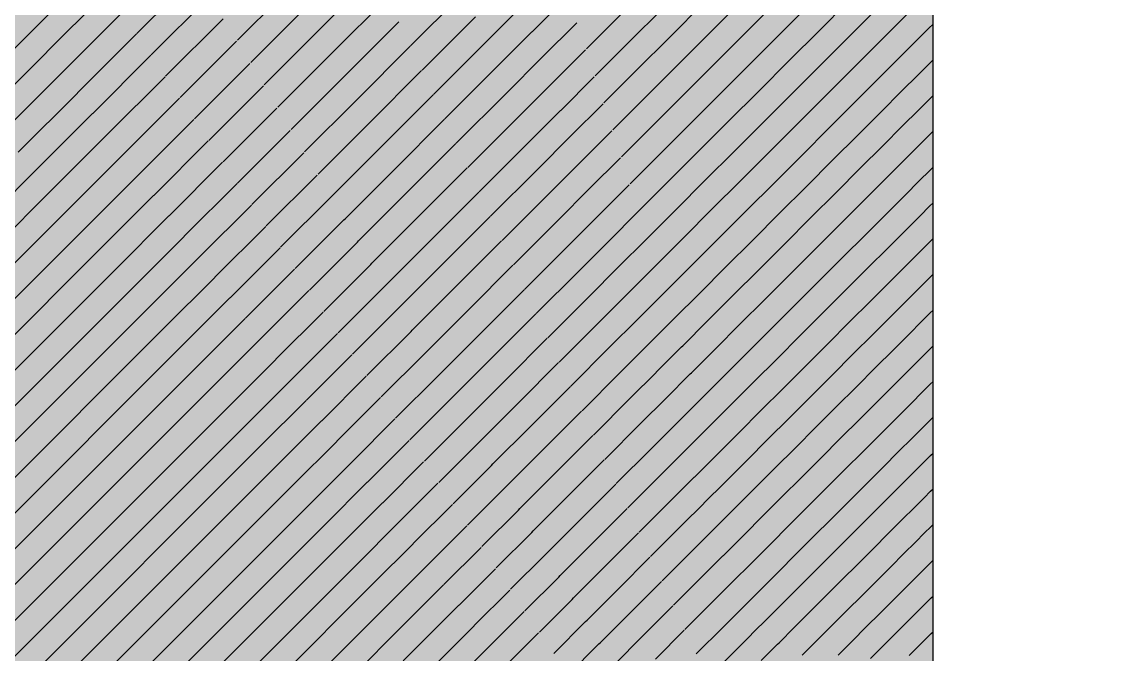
# Model space of a CAD drawing. Extents: x 0 to 13080, y 0 to 6750.
# Drawn here: x 12426.53 to 12442.76, y 1128.42 to 1137.8 of the extents above; entities that cross this region are included whole.
import ezdxf

# ---------------------------------------------------------------- set-up
doc = ezdxf.new("R2010")
doc.units = 0
doc.header["$MEASUREMENT"] = 0
doc.layers.add('MTH-CARIMBO-TXT1', color=1, linetype='CONTINUOUS')

msp = doc.modelspace()

# ---------------------------------------------------------------- linework, layer by layer
at = {"layer": 'MTH-CARIMBO-TXT1', "linetype": 'Continuous'}
for p, q in [((12426.673747, 1137.65738), (12427.589995, 1138.573628)), ((12430.939889, 1137.680881), (12431.7805, 1138.521492)), ((12428.234846, 1137.627488), (12429.115551, 1138.508194)), ((12429.724913, 1137.526565), (12430.570687, 1138.372339)), ((12426.900116, 1137.353419), (12427.802903, 1138.256205)), ((12432.293893, 1137.443895), (12433.102371, 1138.252373)), ((12428.447988, 1137.3103), (12429.31459, 1138.176902)), ((12431.124489, 1137.335151), (12431.949783, 1138.160444)), ((12433.408542, 1137.497883), (12433.952188, 1138.041529)), ((12434.094209, 1137.65322), (12434.629474, 1138.188485)), ((12436.140496, 1137.578188), (12436.643362, 1138.081053)), ((12436.733758, 1137.641119), (12437.226862, 1138.134223)), ((12437.303782, 1137.680813), (12437.781548, 1138.158579)), ((12437.845044, 1137.691745), (12438.300293, 1138.146994)), ((12438.350629, 1137.666999), (12438.77426, 1138.090631)), ((12439.543041, 1137.798751), (12439.803513, 1138.059223)), ((12427.126485, 1137.049457), (12428.01581, 1137.938783)), ((12429.924384, 1137.195706), (12430.755288, 1138.02661)), ((12432.463355, 1137.083026), (12433.255456, 1137.875128)), ((12434.900952, 1137.399303), (12435.411443, 1137.909794)), ((12435.528389, 1137.49641), (12436.036723, 1138.004744)), ((12438.811984, 1137.598024), (12439.192717, 1137.978758)), ((12428.66113, 1136.993112), (12429.513629, 1137.845611)), ((12431.30909, 1136.989422), (12432.119065, 1137.799397)), ((12434.235831, 1137.264512), (12434.758913, 1137.787594)), ((12439.218759, 1137.474469), (12439.543041, 1137.798751)), ((12439.811044, 1137.536424), (12439.979823, 1137.705203)), ((12439.979823, 1137.705203), (12440.041423, 1137.766803)), ((12425.758446, 1136.742079), (12426.672567, 1137.6562)), ((12427.352853, 1136.745496), (12428.228718, 1137.62136)), ((12430.123855, 1136.864847), (12430.939889, 1137.680881)), ((12433.561627, 1137.120639), (12434.093797, 1137.652808)), ((12435.645335, 1137.083026), (12436.140496, 1137.578188)), ((12436.24427, 1137.151631), (12436.733758, 1137.641119)), ((12436.824155, 1137.201186), (12437.303782, 1137.680813)), ((12437.380702, 1137.227403), (12437.845044, 1137.691745)), ((12437.90854, 1137.224911), (12438.350629, 1137.666999)), ((12438.400964, 1137.187004), (12438.811984, 1137.598024)), ((12428.874272, 1136.675924), (12429.712668, 1137.51432)), ((12431.493691, 1136.643693), (12432.288348, 1137.43835)), ((12432.632816, 1136.722158), (12433.408542, 1137.497883)), ((12434.377453, 1136.875804), (12434.888352, 1137.386704)), ((12435.030793, 1136.998814), (12435.528389, 1137.49641)), ((12438.849707, 1137.105418), (12439.218759, 1137.474469)), ((12439.558817, 1137.284198), (12439.811044, 1137.536424)), ((12425.997691, 1136.450993), (12426.898886, 1137.352189)), ((12427.579222, 1136.441534), (12428.441626, 1137.303938)), ((12430.323325, 1136.533987), (12431.124489, 1137.335151)), ((12433.714713, 1136.743394), (12434.235405, 1137.264087)), ((12436.914551, 1136.761252), (12437.380702, 1137.227403)), ((12437.457622, 1136.773993), (12437.90854, 1137.224911)), ((12439.2448, 1136.970181), (12439.558817, 1137.284198)), ((12439.981837, 1137.176887), (12440.041423, 1137.236473)), ((12429.087414, 1136.358736), (12429.911707, 1137.183029)), ((12431.678292, 1136.297963), (12432.457631, 1137.077303)), ((12432.802278, 1136.361289), (12433.561627, 1137.120639)), ((12435.160633, 1136.598324), (12435.645335, 1137.083026)), ((12435.762281, 1136.669642), (12436.24427, 1137.151631)), ((12436.348044, 1136.725075), (12436.824155, 1137.201186)), ((12437.972036, 1136.758077), (12438.400964, 1137.187004)), ((12438.451299, 1136.707009), (12438.849707, 1137.105418)), ((12439.818575, 1137.013625), (12439.981837, 1137.176887)), ((12426.236935, 1136.159908), (12427.125205, 1137.048178)), ((12427.805591, 1136.137573), (12428.654534, 1136.986516)), ((12430.522796, 1136.203128), (12431.30909, 1136.989422)), ((12434.519075, 1136.487096), (12435.017792, 1136.985813)), ((12438.887431, 1136.612811), (12439.2448, 1136.970181)), ((12439.574593, 1136.769644), (12439.818575, 1137.013625)), ((12426.47618, 1135.868822), (12427.351524, 1136.744166)), ((12429.300556, 1136.041548), (12430.110746, 1136.851738)), ((12432.971739, 1136.00042), (12433.714713, 1136.743394)), ((12433.867798, 1136.36615), (12434.377014, 1136.875365)), ((12436.451818, 1136.298518), (12436.914551, 1136.761252)), ((12437.004947, 1136.321318), (12437.457622, 1136.773993)), ((12437.534542, 1136.320583), (12437.972036, 1136.758077)), ((12439.270841, 1136.465892), (12439.574593, 1136.769644)), ((12428.031959, 1135.833612), (12428.867441, 1136.669093)), ((12430.722267, 1135.872269), (12431.493691, 1136.643693)), ((12431.862892, 1135.952234), (12432.626914, 1136.716255)), ((12434.660697, 1136.098388), (12435.147231, 1136.584922)), ((12435.290473, 1136.197834), (12435.762281, 1136.669642)), ((12435.879227, 1136.256258), (12436.348044, 1136.725075)), ((12438.035533, 1136.291243), (12438.451299, 1136.707009)), ((12438.501634, 1136.227015), (12438.887431, 1136.612811)), ((12439.826106, 1136.490826), (12439.98385, 1136.648571)), ((12439.98385, 1136.648571), (12440.041423, 1136.706143)), ((12426.715424, 1135.577736), (12427.577843, 1136.440155)), ((12429.513698, 1135.72436), (12430.309785, 1136.520447)), ((12434.020884, 1135.988905), (12434.518623, 1136.486644)), ((12438.925155, 1136.120205), (12439.270841, 1136.465892)), ((12439.59037, 1136.25509), (12439.826106, 1136.490826)), ((12428.258328, 1135.52965), (12429.080349, 1136.351671)), ((12430.921738, 1135.54141), (12431.678292, 1136.297963)), ((12432.047493, 1135.606505), (12432.796197, 1136.355208)), ((12433.141201, 1135.639552), (12433.867798, 1136.36615)), ((12435.420314, 1135.797345), (12435.879227, 1136.256258)), ((12435.996174, 1135.842874), (12436.451818, 1136.298518)), ((12436.555591, 1135.871962), (12437.004947, 1136.321318)), ((12437.095344, 1135.881384), (12437.534542, 1136.320583)), ((12437.611462, 1135.867173), (12438.035533, 1136.291243)), ((12439.296883, 1135.961603), (12439.59037, 1136.25509)), ((12426.954669, 1135.286651), (12427.804162, 1136.136144)), ((12429.72684, 1135.407172), (12430.508824, 1136.189156)), ((12434.173969, 1135.61166), (12434.660232, 1136.097923)), ((12434.802319, 1135.70968), (12435.27667, 1136.184031)), ((12438.099029, 1135.824409), (12438.501634, 1136.227015)), ((12438.551969, 1135.74702), (12438.925155, 1136.120205)), ((12439.833637, 1135.968027), (12439.985864, 1136.120254)), ((12439.985864, 1136.120254), (12440.041423, 1136.175813)), ((12428.484697, 1135.225689), (12429.293257, 1136.034249)), ((12431.121209, 1135.21055), (12431.862892, 1135.952234)), ((12432.232094, 1135.260775), (12432.96548, 1135.994161)), ((12433.310662, 1135.278683), (12434.020884, 1135.988905)), ((12438.962878, 1135.627599), (12439.296883, 1135.961603)), ((12439.606146, 1135.740536), (12439.833637, 1135.968027)), ((12427.193913, 1134.995565), (12428.030481, 1135.832133)), ((12429.939982, 1135.089984), (12430.707863, 1135.857865)), ((12434.943941, 1135.320972), (12435.40611, 1135.783141)), ((12435.550154, 1135.396855), (12435.996174, 1135.842874)), ((12436.11312, 1135.42949), (12436.555591, 1135.871962)), ((12436.659365, 1135.445406), (12437.095344, 1135.881384)), ((12437.18574, 1135.441451), (12437.611462, 1135.867173)), ((12437.688383, 1135.413763), (12438.099029, 1135.824409)), ((12428.711065, 1134.921727), (12429.506164, 1135.716826)), ((12431.32068, 1134.879691), (12432.047493, 1135.606505)), ((12432.416695, 1134.915046), (12433.134762, 1135.633114)), ((12433.480124, 1134.917815), (12434.173969, 1135.61166)), ((12434.327055, 1135.234416), (12434.801841, 1135.709201)), ((12438.162525, 1135.357576), (12438.551969, 1135.74702)), ((12438.602305, 1135.267025), (12438.962878, 1135.627599)), ((12439.322924, 1135.457314), (12439.606146, 1135.740536)), ((12439.987878, 1135.591938), (12440.041423, 1135.645483)), ((12419.843129, 1128.705441), (12426.715424, 1135.577736)), ((12427.433158, 1134.70448), (12428.2568, 1135.528122)), ((12430.153124, 1134.772796), (12430.906902, 1135.526573)), ((12436.230066, 1135.016107), (12436.659365, 1135.445406)), ((12436.763139, 1135.018849), (12437.18574, 1135.441451)), ((12439.000602, 1135.134992), (12439.322924, 1135.457314)), ((12439.621922, 1135.225982), (12439.841168, 1135.445228)), ((12439.841168, 1135.445228), (12439.987878, 1135.591938)), ((12419.83712, 1128.169102), (12426.954669, 1135.286651)), ((12428.937434, 1134.617766), (12429.719072, 1135.399404)), ((12432.601296, 1134.569317), (12433.304045, 1135.272066)), ((12434.48014, 1134.857171), (12434.943449, 1135.32048)), ((12435.085563, 1134.932264), (12435.535549, 1135.38225)), ((12435.679994, 1134.996365), (12436.11312, 1135.42949)), ((12437.276136, 1135.001517), (12437.688383, 1135.413763)), ((12437.765303, 1134.960353), (12438.162525, 1135.357576)), ((12427.672402, 1134.413394), (12428.483119, 1135.22411)), ((12430.366266, 1134.455608), (12431.105941, 1135.195282)), ((12431.105941, 1135.195282), (12431.121209, 1135.21055)), ((12431.52015, 1134.548832), (12432.232094, 1135.260775)), ((12433.649585, 1134.556946), (12434.327055, 1135.234416)), ((12438.226021, 1134.890742), (12438.602305, 1135.267025)), ((12438.65264, 1134.78703), (12439.000602, 1135.134992)), ((12439.348965, 1134.953026), (12439.621922, 1135.225982)), ((12439.989891, 1135.063621), (12440.041423, 1135.115153)), ((12419.83111, 1127.632762), (12427.193913, 1134.995565)), ((12429.163803, 1134.313804), (12429.93198, 1135.081981)), ((12435.227185, 1134.543556), (12435.664988, 1134.981359)), ((12435.664988, 1134.981359), (12435.679994, 1134.996365)), ((12435.809835, 1134.595875), (12436.230066, 1135.016107)), ((12436.347012, 1134.602723), (12436.763139, 1135.018849)), ((12436.866913, 1134.592293), (12437.276136, 1135.001517)), ((12437.366533, 1134.561583), (12437.765303, 1134.960353)), ((12439.038325, 1134.642386), (12439.348965, 1134.953026)), ((12439.848699, 1134.922429), (12439.989891, 1135.063621)), ((12427.911646, 1134.122308), (12428.709437, 1134.920099)), ((12430.579408, 1134.13842), (12431.30498, 1134.863991)), ((12431.30498, 1134.863991), (12431.32068, 1134.879691)), ((12431.719621, 1134.217973), (12432.416695, 1134.915046)), ((12432.785896, 1134.223587), (12433.473328, 1134.911019)), ((12433.819047, 1134.196078), (12434.48014, 1134.857171)), ((12434.633226, 1134.479926), (12435.085058, 1134.931759)), ((12437.842223, 1134.506943), (12438.226021, 1134.890742)), ((12438.289518, 1134.423908), (12438.65264, 1134.78703)), ((12439.637698, 1134.711428), (12439.848699, 1134.922429)), ((12419.825101, 1127.096423), (12427.433158, 1134.70448)), ((12429.390171, 1134.009843), (12430.144888, 1134.764559)), ((12438.702975, 1134.307035), (12439.038325, 1134.642386)), ((12439.375007, 1134.448737), (12439.637698, 1134.711428)), ((12428.150891, 1133.831223), (12428.935756, 1134.616088)), ((12430.79255, 1133.821232), (12431.504019, 1134.5327)), ((12431.504019, 1134.5327), (12431.52015, 1134.548832)), ((12431.919092, 1133.887113), (12432.601296, 1134.569317)), ((12432.970497, 1133.877858), (12433.642611, 1134.549972)), ((12433.988508, 1133.835209), (12434.633226, 1134.479926)), ((12434.786311, 1134.102682), (12435.226667, 1134.543038)), ((12435.368807, 1134.154848), (12435.794428, 1134.580468)), ((12435.794428, 1134.580468), (12435.809835, 1134.595875)), ((12435.939675, 1134.195386), (12436.347012, 1134.602723)), ((12436.463958, 1134.189339), (12436.866913, 1134.592293)), ((12436.970686, 1134.165737), (12437.366533, 1134.561583)), ((12437.456929, 1134.121649), (12437.842223, 1134.506943)), ((12439.85623, 1134.39963), (12439.991905, 1134.535305)), ((12439.991905, 1134.535305), (12440.041423, 1134.584822)), ((12419.819092, 1126.560084), (12427.672402, 1134.413394)), ((12428.390135, 1133.540137), (12429.162075, 1134.312077)), ((12429.61654, 1133.705882), (12430.357795, 1134.447137)), ((12437.919143, 1134.053533), (12438.289518, 1134.423908)), ((12438.353014, 1133.957074), (12438.702975, 1134.307035)), ((12439.076049, 1134.149779), (12439.375007, 1134.448737)), ((12439.653474, 1134.196874), (12439.85623, 1134.39963)), ((12431.005692, 1133.504044), (12431.703058, 1134.201409)), ((12431.703058, 1134.201409), (12431.719621, 1134.217973)), ((12432.118563, 1133.556254), (12432.785896, 1134.223587)), ((12433.155098, 1133.532129), (12433.811894, 1134.188925)), ((12434.939397, 1133.725437), (12435.368276, 1134.154316)), ((12435.510429, 1133.76614), (12435.923867, 1134.179578)), ((12435.923867, 1134.179578), (12435.939675, 1134.195386)), ((12436.069516, 1133.794896), (12436.463958, 1134.189339)), ((12436.580904, 1133.775955), (12436.970686, 1134.165737)), ((12438.75331, 1133.82704), (12439.076049, 1134.149779)), ((12439.401048, 1133.944448), (12439.653474, 1134.196874)), ((12419.813082, 1126.023744), (12427.911646, 1134.122308)), ((12428.62938, 1133.249051), (12429.388394, 1134.008066)), ((12429.842909, 1133.40192), (12430.570703, 1134.129714)), ((12434.15797, 1133.47434), (12434.786311, 1134.102682)), ((12437.07446, 1133.73918), (12437.456929, 1134.121649)), ((12437.547325, 1133.681716), (12437.919143, 1134.053533)), ((12439.863761, 1133.876831), (12439.993919, 1134.006989)), ((12439.993919, 1134.006989), (12440.041423, 1134.054492)), ((12419.807073, 1125.487405), (12428.150891, 1133.831223)), ((12430.069277, 1133.097959), (12430.783611, 1133.812292)), ((12431.218834, 1133.186856), (12431.902097, 1133.870118)), ((12431.902097, 1133.870118), (12431.919092, 1133.887113)), ((12432.318034, 1133.225395), (12432.970497, 1133.877858)), ((12433.339699, 1133.186399), (12433.981177, 1133.827877)), ((12437.996063, 1133.600123), (12438.353014, 1133.957074)), ((12438.41651, 1133.49024), (12438.75331, 1133.82704)), ((12439.113773, 1133.657173), (12439.401048, 1133.944448)), ((12439.669251, 1133.68232), (12439.863761, 1133.876831)), ((12428.868624, 1132.957966), (12429.614713, 1133.704055)), ((12434.327431, 1133.113472), (12434.939397, 1133.725437)), ((12435.092482, 1133.348193), (12435.509884, 1133.765595)), ((12435.652051, 1133.377432), (12436.053306, 1133.778687)), ((12436.053306, 1133.778687), (12436.069516, 1133.794896)), ((12436.199356, 1133.394406), (12436.580904, 1133.775955)), ((12436.697851, 1133.362571), (12437.07446, 1133.73918)), ((12437.178234, 1133.312624), (12437.547325, 1133.681716)), ((12438.803645, 1133.347045), (12439.113773, 1133.657173)), ((12439.427089, 1133.440159), (12439.669251, 1133.68232)), ((12419.801064, 1124.951065), (12428.390135, 1133.540137)), ((12430.295646, 1132.793997), (12430.996518, 1133.49487)), ((12431.431977, 1132.869668), (12432.101136, 1133.538827)), ((12432.101136, 1133.538827), (12432.118563, 1133.556254)), ((12432.517505, 1132.894536), (12433.155098, 1133.532129)), ((12437.637722, 1133.241782), (12437.996063, 1133.600123)), ((12438.072983, 1133.146713), (12438.41651, 1133.49024)), ((12439.995932, 1133.478672), (12440.041423, 1133.524162)), ((12429.107869, 1132.66688), (12429.841032, 1133.400043)), ((12433.524299, 1132.84067), (12434.15046, 1133.46683)), ((12434.496893, 1132.752603), (12435.092482, 1133.348193)), ((12435.245568, 1132.970948), (12435.651493, 1133.376874)), ((12435.793673, 1132.988724), (12436.182746, 1133.377796)), ((12436.182746, 1133.377796), (12436.199356, 1133.394406)), ((12436.329196, 1132.993917), (12436.697851, 1133.362571)), ((12438.480006, 1133.023406), (12438.803645, 1133.347045)), ((12439.151496, 1133.164566), (12439.427089, 1133.440159)), ((12439.685027, 1133.167767), (12439.871292, 1133.354032)), ((12439.871292, 1133.354032), (12439.995932, 1133.478672)), ((12419.795055, 1124.414726), (12428.62938, 1133.249051)), ((12430.522015, 1132.490036), (12431.209426, 1133.177447)), ((12431.645119, 1132.55248), (12432.300175, 1133.207536)), ((12432.300175, 1133.207536), (12432.318034, 1133.225395)), ((12432.716975, 1132.563676), (12433.339699, 1133.186399)), ((12436.814797, 1132.949187), (12437.178234, 1133.312624)), ((12437.282007, 1132.886068), (12437.637722, 1133.241782)), ((12438.85398, 1132.86705), (12439.151496, 1133.164566)), ((12439.453131, 1132.935871), (12439.685027, 1133.167767)), ((12429.347113, 1132.375794), (12430.067351, 1133.096032)), ((12433.7089, 1132.494941), (12434.319742, 1133.105783)), ((12437.728118, 1132.801848), (12438.072983, 1133.146713)), ((12438.149903, 1132.693303), (12438.480006, 1133.023406)), ((12419.789045, 1123.878387), (12428.868624, 1132.957966)), ((12430.748383, 1132.186075), (12431.422334, 1132.860025)), ((12431.858261, 1132.235291), (12432.499214, 1132.876245)), ((12432.499214, 1132.876245), (12432.517505, 1132.894536)), ((12432.916446, 1132.232817), (12433.524299, 1132.84067)), ((12434.666354, 1132.391735), (12435.245568, 1132.970948)), ((12435.398653, 1132.593703), (12435.793102, 1132.988152)), ((12435.935295, 1132.600016), (12436.312185, 1132.976905)), ((12436.312185, 1132.976905), (12436.329196, 1132.993917)), ((12436.459037, 1132.593427), (12436.814797, 1132.949187)), ((12436.931743, 1132.535803), (12437.282007, 1132.886068)), ((12438.543503, 1132.556572), (12438.85398, 1132.86705)), ((12439.18922, 1132.67196), (12439.453131, 1132.935871)), ((12439.878823, 1132.831232), (12439.997946, 1132.950356)), ((12439.997946, 1132.950356), (12440.041423, 1132.993832)), ((12429.586358, 1132.084709), (12430.29367, 1132.792021)), ((12433.893501, 1132.149211), (12434.489025, 1132.744736)), ((12437.385781, 1132.459511), (12437.728118, 1132.801848)), ((12437.818514, 1132.361914), (12438.149903, 1132.693303)), ((12439.700803, 1132.653213), (12439.878823, 1132.831232)), ((12419.783036, 1123.342047), (12429.107869, 1132.66688)), ((12430.974752, 1131.882113), (12431.635242, 1132.542602)), ((12432.071403, 1131.918103), (12432.698253, 1132.544953)), ((12432.698253, 1132.544953), (12432.716975, 1132.563676)), ((12434.835816, 1132.030866), (12435.398653, 1132.593703)), ((12435.551739, 1132.216459), (12435.934711, 1132.599431)), ((12436.076917, 1132.211308), (12436.441624, 1132.576015)), ((12436.441624, 1132.576015), (12436.459037, 1132.593427)), ((12436.588877, 1132.192937), (12436.931743, 1132.535803)), ((12438.226823, 1132.239893), (12438.543503, 1132.556572)), ((12438.904316, 1132.387055), (12439.18922, 1132.67196)), ((12439.479172, 1132.431582), (12439.700803, 1132.653213)), ((12419.777027, 1122.805708), (12429.347113, 1132.375794)), ((12429.825602, 1131.793623), (12430.519989, 1132.48801)), ((12433.115917, 1131.901958), (12433.7089, 1132.494941)), ((12434.078102, 1131.803482), (12434.658308, 1132.383689)), ((12437.048689, 1132.122419), (12437.385781, 1132.459511)), ((12437.489555, 1132.032955), (12437.818514, 1132.361914)), ((12438.606999, 1132.089739), (12438.904316, 1132.387055)), ((12439.226944, 1132.179353), (12439.479172, 1132.431582)), ((12439.886354, 1132.308433), (12439.99996, 1132.422039)), ((12439.99996, 1132.422039), (12440.041423, 1132.463502)), ((12431.201121, 1131.578152), (12431.848149, 1132.22518)), ((12432.284545, 1131.600915), (12432.897292, 1132.213662)), ((12432.897292, 1132.213662), (12432.916446, 1132.232817)), ((12435.005277, 1131.669997), (12435.551739, 1132.216459)), ((12435.704824, 1131.839214), (12436.07632, 1132.21071)), ((12436.571064, 1132.175124), (12436.588877, 1132.192937)), ((12437.908911, 1131.92198), (12438.226823, 1132.239893)), ((12439.716579, 1132.138659), (12439.886354, 1132.308433)), ((12419.771017, 1122.269369), (12429.586358, 1132.084709)), ((12430.064846, 1131.502537), (12430.746308, 1132.183999)), ((12433.315388, 1131.571099), (12433.893501, 1132.149211)), ((12436.218539, 1131.822599), (12436.571064, 1132.175124)), ((12436.718717, 1131.792447), (12437.048689, 1132.122419)), ((12437.165635, 1131.709035), (12437.489555, 1132.032955)), ((12438.303744, 1131.786483), (12438.606999, 1132.089739)), ((12438.954651, 1131.907061), (12439.226944, 1132.179353)), ((12439.505213, 1131.927293), (12439.716579, 1132.138659)), ((12430.304091, 1131.211452), (12430.972626, 1131.879987)), ((12431.427489, 1131.27419), (12432.061057, 1131.907758)), ((12432.497687, 1131.283727), (12433.096331, 1131.882371)), ((12433.096331, 1131.882371), (12433.115917, 1131.901958)), ((12434.262702, 1131.457753), (12434.827591, 1132.022641)), ((12437.593329, 1131.606398), (12437.908911, 1131.92198)), ((12438.670495, 1131.622905), (12438.954651, 1131.907061)), ((12439.264667, 1131.686747), (12439.505213, 1131.927293)), ((12439.893885, 1131.785634), (12440.001973, 1131.893723)), ((12440.001973, 1131.893723), (12440.041423, 1131.933172)), ((12419.765008, 1121.733029), (12429.825602, 1131.793623)), ((12433.514859, 1131.240239), (12434.078102, 1131.803482)), ((12435.174739, 1131.309129), (12435.704824, 1131.839214)), ((12435.857909, 1131.46197), (12436.217928, 1131.821989)), ((12436.360161, 1131.433891), (12436.700503, 1131.774233)), ((12436.700503, 1131.774233), (12436.718717, 1131.792447)), ((12436.848558, 1131.391958), (12437.165635, 1131.709035)), ((12437.999307, 1131.482047), (12438.303744, 1131.786483)), ((12439.732356, 1131.624105), (12439.893885, 1131.785634)), ((12430.543335, 1130.920366), (12431.198945, 1131.575976)), ((12431.653858, 1130.970229), (12432.273965, 1131.590335)), ((12432.710829, 1130.966539), (12433.29537, 1131.55108)), ((12433.29537, 1131.55108), (12433.315388, 1131.571099)), ((12434.447303, 1131.112023), (12434.996874, 1131.661594)), ((12437.282581, 1131.295651), (12437.593329, 1131.606398)), ((12438.380664, 1131.333073), (12438.670495, 1131.622905)), ((12439.004986, 1131.427066), (12439.264667, 1131.686747)), ((12439.531255, 1131.423004), (12439.732356, 1131.624105)), ((12419.758999, 1121.19669), (12430.064846, 1131.502537)), ((12433.71433, 1130.90938), (12434.262702, 1131.457753)), ((12435.3442, 1130.94826), (12435.857909, 1131.46197)), ((12436.010995, 1131.084725), (12436.359537, 1131.433267)), ((12436.829942, 1131.373342), (12436.848558, 1131.391958)), ((12437.697102, 1131.179842), (12437.999307, 1131.482047)), ((12438.733991, 1131.156071), (12439.004986, 1131.427066)), ((12439.302391, 1131.19414), (12439.531255, 1131.423004)), ((12440.003987, 1131.365406), (12440.041423, 1131.402842)), ((12430.78258, 1130.629281), (12431.425264, 1131.271965)), ((12431.880227, 1130.666267), (12432.486872, 1131.272913)), ((12432.923971, 1130.649351), (12433.494409, 1131.219789)), ((12433.494409, 1131.219789), (12433.514859, 1131.240239)), ((12434.631904, 1130.766294), (12435.166157, 1131.300547)), ((12436.501783, 1131.045183), (12436.829942, 1131.373342)), ((12436.978398, 1130.991468), (12437.282581, 1131.295651)), ((12438.089703, 1131.042113), (12438.380664, 1131.333073)), ((12439.748132, 1131.109551), (12439.901416, 1131.262835)), ((12439.901416, 1131.262835), (12440.003987, 1131.365406)), ((12419.752989, 1120.66035), (12430.304091, 1131.211452)), ((12433.9138, 1130.578521), (12434.447303, 1131.112023)), ((12435.513662, 1130.587392), (12436.010995, 1131.084725)), ((12437.399528, 1130.882267), (12437.697102, 1131.179842)), ((12438.457584, 1130.879663), (12438.733991, 1131.156071)), ((12439.055321, 1130.947071), (12439.302391, 1131.19414)), ((12439.557296, 1130.918716), (12439.748132, 1131.109551)), ((12419.74698, 1120.124011), (12430.543335, 1130.920366)), ((12431.021824, 1130.338195), (12431.651583, 1130.967954)), ((12432.106596, 1130.362306), (12432.69978, 1130.955491)), ((12433.693447, 1130.888498), (12433.71433, 1130.90938)), ((12434.816505, 1130.420565), (12435.335439, 1130.9395)), ((12436.16408, 1130.70748), (12436.501146, 1131.044546)), ((12436.643405, 1130.656475), (12436.959382, 1130.972451)), ((12436.959382, 1130.972451), (12436.978398, 1130.991468)), ((12437.800876, 1130.753286), (12438.089703, 1131.042113)), ((12438.797487, 1130.689237), (12439.055321, 1130.947071)), ((12439.340114, 1130.701534), (12439.557296, 1130.918716)), ((12433.137113, 1130.332163), (12433.693447, 1130.888498)), ((12434.113271, 1130.247662), (12434.631904, 1130.766294)), ((12437.108239, 1130.590978), (12437.399528, 1130.882267)), ((12437.516474, 1130.468883), (12437.800876, 1130.753286)), ((12438.1801, 1130.602179), (12438.457584, 1130.879663)), ((12439.763908, 1130.594997), (12439.908947, 1130.740036)), ((12439.908947, 1130.740036), (12440.006001, 1130.83709)), ((12440.006001, 1130.83709), (12440.041423, 1130.872512)), ((12419.740971, 1119.587672), (12430.78258, 1130.629281)), ((12431.261069, 1130.047109), (12431.877902, 1130.663943)), ((12432.332964, 1130.058345), (12432.912688, 1130.638068)), ((12433.892486, 1130.557207), (12433.9138, 1130.578521)), ((12435.001105, 1130.074836), (12435.504722, 1130.578452)), ((12435.683123, 1130.226523), (12436.16408, 1130.70748)), ((12436.317166, 1130.330236), (12436.642755, 1130.655825)), ((12436.785027, 1130.267767), (12437.088821, 1130.571561)), ((12437.088821, 1130.571561), (12437.108239, 1130.590978)), ((12437.90465, 1130.326729), (12438.1801, 1130.602179)), ((12438.534504, 1130.426253), (12438.797487, 1130.689237)), ((12439.105656, 1130.467076), (12439.340114, 1130.701534)), ((12439.583337, 1130.414427), (12439.763908, 1130.594997)), ((12433.350255, 1130.014975), (12433.892486, 1130.557207)), ((12434.312742, 1129.916802), (12434.816505, 1130.420565)), ((12437.238079, 1130.190489), (12437.516474, 1130.468883)), ((12438.270496, 1130.162245), (12438.534504, 1130.426253)), ((12438.860984, 1130.222403), (12439.105656, 1130.467076)), ((12439.377838, 1130.208927), (12439.583337, 1130.414427)), ((12419.734961, 1119.051332), (12431.021824, 1130.338195)), ((12431.500313, 1129.756024), (12432.104221, 1130.359931)), ((12432.559333, 1129.754383), (12433.125596, 1130.320646)), ((12434.091525, 1130.225916), (12434.113271, 1130.247662)), ((12435.852585, 1129.865655), (12436.317166, 1130.330236)), ((12436.470251, 1129.952991), (12436.784364, 1130.267103)), ((12437.63342, 1130.0555), (12437.90465, 1130.326729)), ((12439.916478, 1130.217237), (12440.008014, 1130.308774)), ((12440.008014, 1130.308774), (12440.041423, 1130.342182)), ((12433.563397, 1129.697787), (12434.091525, 1130.225916)), ((12435.185706, 1129.729106), (12435.674005, 1130.217405)), ((12436.926649, 1129.879059), (12437.21826, 1130.17067)), ((12437.21826, 1130.17067), (12437.238079, 1130.190489)), ((12438.008423, 1129.900173), (12438.270496, 1130.162245)), ((12438.611424, 1129.972844), (12438.860984, 1130.222403)), ((12439.155992, 1129.987081), (12439.377838, 1130.208927)), ((12439.609379, 1129.910138), (12439.779684, 1130.080443)), ((12439.779684, 1130.080443), (12439.916478, 1130.217237)), ((12419.728952, 1118.514993), (12431.261069, 1130.047109)), ((12431.739558, 1129.464938), (12432.33054, 1130.05592)), ((12432.785702, 1129.450422), (12433.338503, 1130.003223)), ((12434.290564, 1129.894624), (12434.312742, 1129.916802)), ((12434.512213, 1129.585943), (12435.001105, 1130.074836)), ((12436.022046, 1129.504786), (12436.470251, 1129.952991)), ((12437.367919, 1129.789999), (12437.63342, 1130.0555)), ((12438.360892, 1129.722312), (12438.611424, 1129.972844)), ((12438.92448, 1129.755569), (12439.155992, 1129.987081)), ((12419.722943, 1117.978653), (12431.500313, 1129.756024)), ((12433.776539, 1129.380599), (12434.290564, 1129.894624)), ((12435.370307, 1129.383377), (12435.843288, 1129.856358)), ((12436.623337, 1129.575747), (12436.925972, 1129.878382)), ((12437.068271, 1129.490351), (12437.3477, 1129.769779)), ((12437.3477, 1129.769779), (12437.367919, 1129.789999)), ((12437.750366, 1129.642116), (12438.008423, 1129.900173)), ((12438.688344, 1129.519434), (12438.92448, 1129.755569)), ((12439.415562, 1129.716321), (12439.609379, 1129.910138)), ((12439.924009, 1129.694438), (12440.010028, 1129.780457)), ((12440.010028, 1129.780457), (12440.041423, 1129.811852)), ((12431.978802, 1129.173852), (12432.556859, 1129.751909)), ((12433.01207, 1129.14646), (12433.551411, 1129.685801)), ((12434.711684, 1129.255084), (12435.185706, 1129.729106)), ((12437.49776, 1129.389509), (12437.750366, 1129.642116)), ((12438.112197, 1129.473617), (12438.360892, 1129.722312)), ((12439.206327, 1129.507086), (12439.415562, 1129.716321)), ((12439.79546, 1129.56589), (12439.924009, 1129.694438)), ((12419.716934, 1117.442314), (12431.739558, 1129.464938)), ((12432.218046, 1128.882767), (12432.783178, 1129.447898)), ((12433.989681, 1129.063411), (12434.489603, 1129.563333)), ((12434.489603, 1129.563333), (12434.512213, 1129.585943)), ((12435.554908, 1129.037648), (12436.012571, 1129.495311)), ((12436.191508, 1129.143917), (12436.623337, 1129.575747)), ((12436.776422, 1129.198502), (12437.067581, 1129.489661)), ((12437.867312, 1129.228732), (12438.112197, 1129.473617)), ((12438.451289, 1129.282378), (12438.688344, 1129.519434)), ((12438.987976, 1129.288735), (12439.206327, 1129.507086)), ((12439.63542, 1129.405849), (12439.79546, 1129.56589)), ((12433.238439, 1128.842499), (12433.764319, 1129.368379)), ((12434.911155, 1128.924225), (12435.370307, 1129.383377)), ((12437.209893, 1129.101643), (12437.477139, 1129.368888)), ((12437.477139, 1129.368888), (12437.49776, 1129.389509)), ((12438.215971, 1129.04706), (12438.451289, 1129.282378)), ((12438.765264, 1129.066024), (12438.987976, 1129.288735)), ((12439.453285, 1129.223714), (12439.63542, 1129.405849)), ((12440.012042, 1129.252141), (12440.041423, 1129.281522)), ((12419.710924, 1116.905975), (12431.978802, 1129.173852)), ((12432.457291, 1128.591681), (12433.009496, 1129.143887)), ((12434.202823, 1128.746223), (12434.688642, 1129.232042)), ((12434.688642, 1129.232042), (12434.711684, 1129.255084)), ((12435.739509, 1128.691918), (12436.181854, 1129.134263)), ((12436.360969, 1128.783049), (12436.776422, 1129.198502)), ((12437.6276, 1128.98902), (12437.867312, 1129.228732)), ((12439.256662, 1129.027091), (12439.453285, 1129.223714)), ((12439.811237, 1129.051336), (12439.93154, 1129.171639)), ((12439.93154, 1129.171639), (12440.012042, 1129.252141)), ((12433.464808, 1128.538538), (12433.977226, 1129.050956)), ((12435.110625, 1128.593365), (12435.554908, 1129.037648)), ((12436.929508, 1128.821257), (12437.20919, 1129.100939)), ((12437.351515, 1128.712935), (12437.606578, 1128.967998)), ((12437.606578, 1128.967998), (12437.6276, 1128.98902)), ((12437.984258, 1128.815348), (12438.215971, 1129.04706)), ((12438.541685, 1128.842444), (12438.765264, 1129.066024)), ((12439.051472, 1128.821902), (12439.256662, 1129.027091)), ((12439.661461, 1128.901561), (12439.811237, 1129.051336)), ((12419.704915, 1116.369635), (12432.218046, 1128.882767)), ((12432.696535, 1128.300595), (12433.235815, 1128.839875)), ((12434.415965, 1128.429035), (12434.887681, 1128.900751)), ((12434.887681, 1128.900751), (12434.911155, 1128.924225)), ((12436.530431, 1128.42218), (12436.929508, 1128.821257)), ((12437.75744, 1128.58853), (12437.984258, 1128.815348)), ((12438.319745, 1128.620504), (12438.541685, 1128.842444)), ((12438.842184, 1128.612614), (12439.051472, 1128.821902)), ((12439.491009, 1128.731108), (12439.661461, 1128.901561)), ((12433.691176, 1128.234576), (12434.190134, 1128.733534)), ((12435.310096, 1128.262506), (12435.739509, 1128.691918)), ((12435.924109, 1128.346189), (12436.351136, 1128.773216)), ((12437.082593, 1128.444013), (12437.350799, 1128.712218)), ((12438.101205, 1128.401964), (12438.319745, 1128.620504)), ((12439.306997, 1128.547096), (12439.491009, 1128.731108)), ((12439.827013, 1128.536782), (12439.939071, 1128.64884)), ((12439.939071, 1128.64884), (12440.014055, 1128.723824)), ((12440.014055, 1128.723824), (12440.041423, 1128.751192)), ((12419.698906, 1115.833296), (12432.457291, 1128.591681)), ((12432.93578, 1128.00951), (12433.462134, 1128.535864)), ((12434.629107, 1128.111847), (12435.08672, 1128.56946)), ((12435.08672, 1128.56946), (12435.110625, 1128.593365)), ((12437.493138, 1128.324227), (12437.736018, 1128.567107)), ((12437.736018, 1128.567107), (12437.75744, 1128.58853)), ((12438.632081, 1128.40251), (12438.842184, 1128.612614)), ((12439.114969, 1128.355068), (12439.306997, 1128.547096)), ((12439.687503, 1128.397272), (12439.827013, 1128.536782)), ((12436.699892, 1128.061312), (12437.082593, 1128.444013))]:
    msp.add_line(p, q, dxfattribs=at)
msp.add_lwpolyline([(12443.330968, 1115.388797), (12442.678297, 1116.155914), (12442.081994, 1116.967624), (12441.545097, 1117.819792), (12441.070339, 1118.708079), (12440.660138, 1119.627961), (12440.316583, 1120.574755), (12440.041423, 1121.543639), (12440.041423, 1141.751562), (12439.959984, 1142.91023), (12439.71727, 1144.046114), (12439.318054, 1145.13688), (12438.770185, 1146.161079), (12438.084436, 1147.098571), (12437.274291, 1147.930923), (12436.355681, 1148.641767), (12435.346668, 1149.217126), (12434.267094, 1149.645687), (12433.138187, 1149.919021), (12431.982144, 1150.031755), (12430.821698, 1149.981672), (12429.679666, 1149.769756), (12428.582603, 1149.390322)], dxfattribs=at)
for points in [[(12429.679666, 1149.769756), (12440.316583, 1120.574755), (12430.821698, 1149.981672)], [(12440.041423, 1121.543639), (12431.982144, 1150.031755), (12430.821698, 1149.981672)], [(12440.041423, 1121.543639), (12430.821698, 1149.981672), (12440.316583, 1120.574755)], [(12440.041423, 1121.543639), (12433.138187, 1149.919021), (12431.982144, 1150.031755)], [(12440.041423, 1121.543639), (12434.267094, 1149.645687), (12433.138187, 1149.919021)], [(12429.679666, 1149.769756), (12428.582603, 1149.390322), (12440.660138, 1119.627961)], [(12429.679666, 1149.769756), (12440.660138, 1119.627961), (12440.316583, 1120.574755)], [(12440.041423, 1121.543639), (12435.346668, 1149.217126), (12434.267094, 1149.645687)], [(12427.034499, 1148.643784), (12440.660138, 1119.627961), (12428.582603, 1149.390322)], [(12440.041423, 1121.543639), (12436.355681, 1148.641767), (12435.346668, 1149.217126)], [(12427.034499, 1148.643784), (12425.528605, 1147.815397), (12441.070339, 1118.708079)], [(12427.034499, 1148.643784), (12441.070339, 1118.708079), (12440.660138, 1119.627961)], [(12440.041423, 1121.543639), (12437.274291, 1147.930923), (12436.355681, 1148.641767)], [(12440.041423, 1121.543639), (12438.084436, 1147.098571), (12437.274291, 1147.930923)], [(12424.069243, 1146.907538), (12441.070339, 1118.708079), (12425.528605, 1147.815397)], [(12440.041423, 1121.543639), (12438.770185, 1146.161079), (12438.084436, 1147.098571)], [(12422.660605, 1145.922815), (12441.545097, 1117.819792), (12424.069243, 1146.907538)], [(12441.545097, 1117.819792), (12441.070339, 1118.708079), (12424.069243, 1146.907538)], [(12440.041423, 1121.543639), (12439.318054, 1145.13688), (12438.770185, 1146.161079)], [(12421.306734, 1144.864054), (12442.081994, 1116.967624), (12422.660605, 1145.922815)], [(12442.081994, 1116.967624), (12441.545097, 1117.819792), (12422.660605, 1145.922815)], [(12440.041423, 1121.543639), (12439.71727, 1144.046114), (12439.318054, 1145.13688)], [(12420.011517, 1143.734294), (12442.678297, 1116.155914), (12421.306734, 1144.864054)], [(12442.678297, 1116.155914), (12442.081994, 1116.967624), (12421.306734, 1144.864054)], [(12440.041423, 1121.543639), (12439.959984, 1142.91023), (12439.71727, 1144.046114)], [(12419.651053, 1111.562339), (12442.678297, 1116.155914), (12420.011517, 1143.734294)], [(12440.041423, 1121.543639), (12440.041423, 1141.751562), (12439.959984, 1142.91023)]]:
    msp.add_solid(points, dxfattribs=at)

doc.saveas('drawing.dxf')
